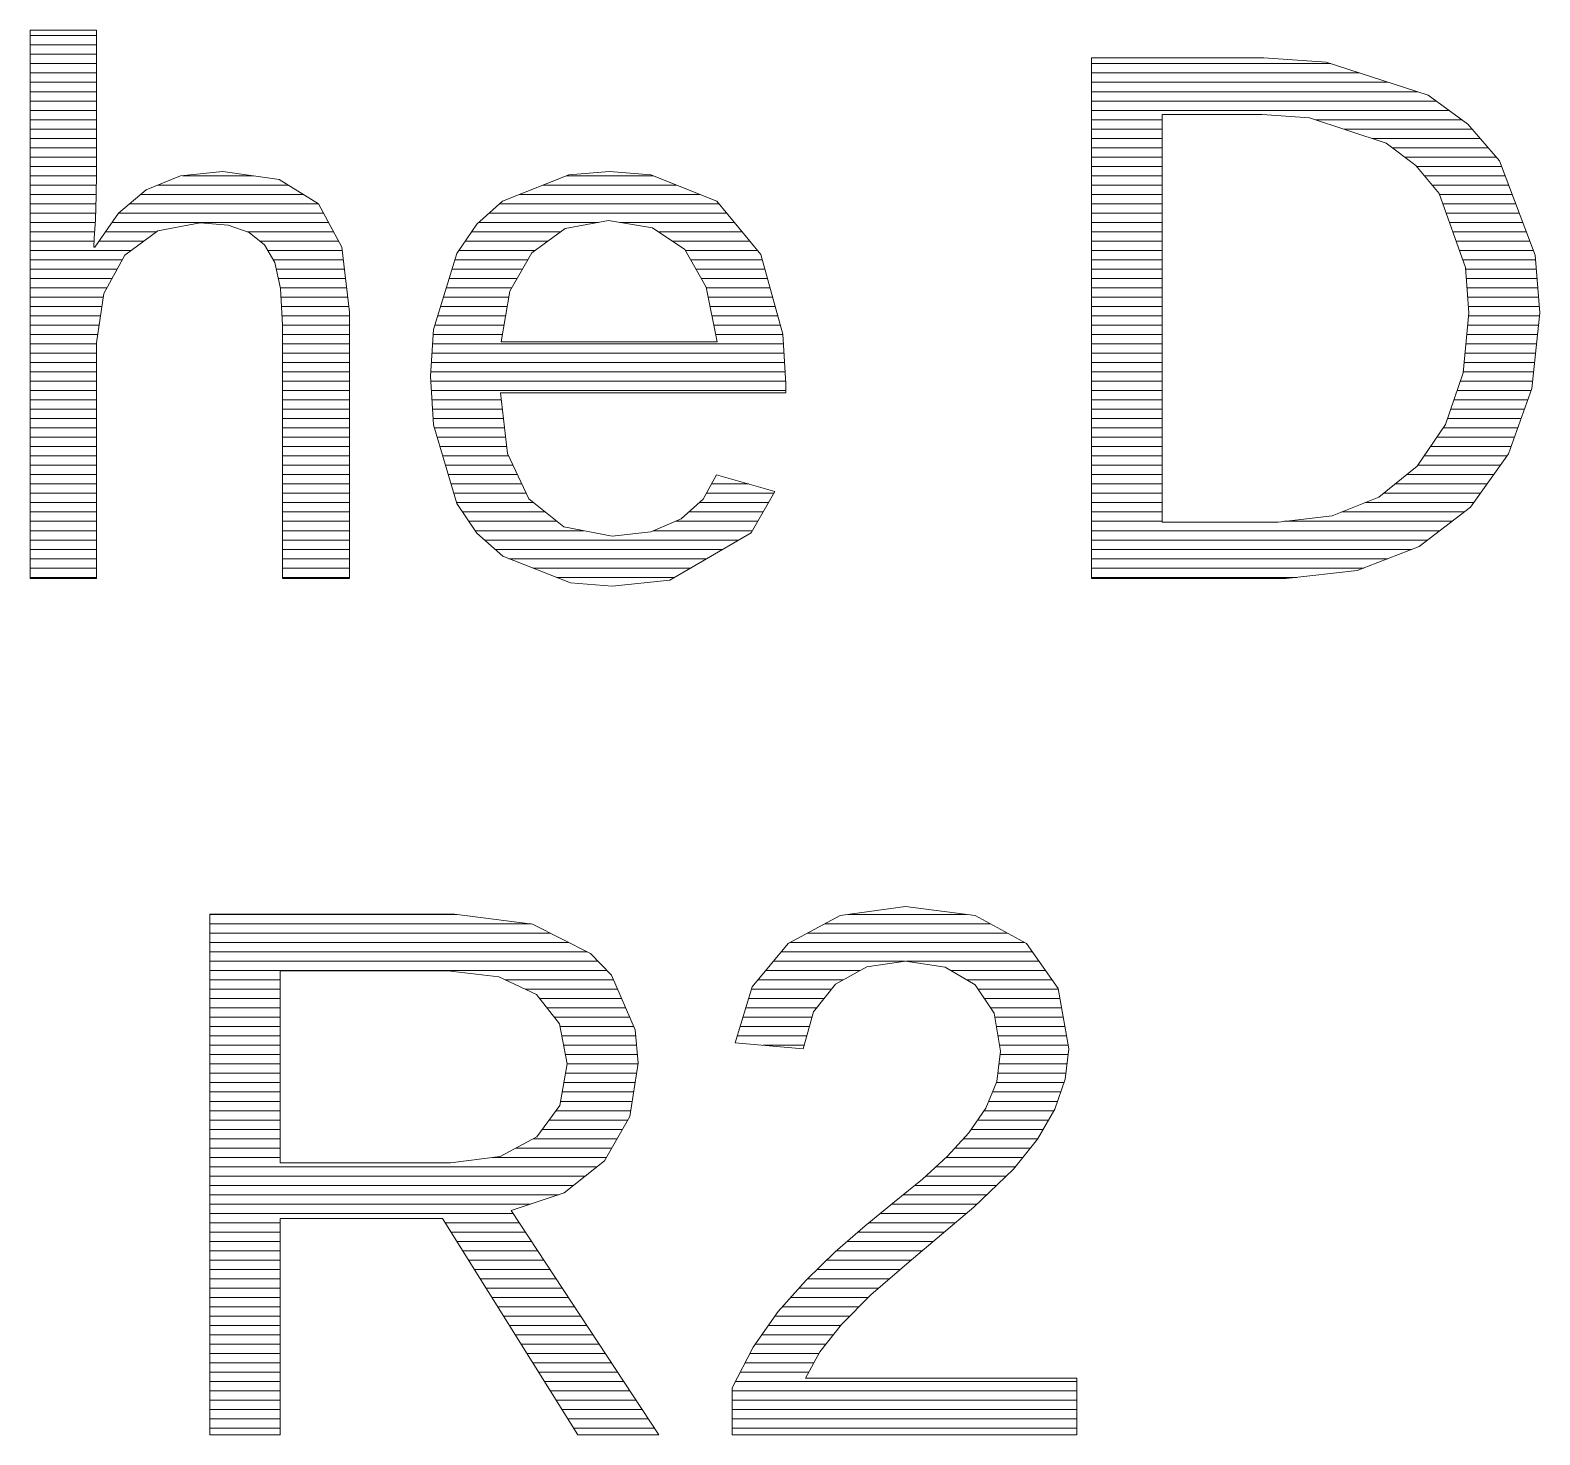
# Model space of a CAD drawing. Header units: millimetres. Extents: x 20 to 410, y 10 to 287.
# Drawn here: x 158.96 to 168.66, y 35.5 to 44.52 of the extents above; entities that cross this region are included whole.
import ezdxf

# ---------------------------------------------------------------- set-up
doc = ezdxf.new("R2010")
doc.units = ezdxf.units.MM
doc.layers.add('TEXT', color=7, linetype='Continuous', lineweight=13)

msp = doc.modelspace()

# ---------------------------------------------------------------- linework, layer by layer
at = {"layer": 'TEXT', "lineweight": 13}
for p, q in [((158.9575, 44.4879), (159.3843, 44.4879)), ((158.9575, 44.4279), (159.3843, 44.4279)), ((158.9575, 44.3679), (159.3843, 44.3679)), ((158.9575, 44.3079), (159.3843, 44.3079)), ((158.9575, 44.2479), (159.3843, 44.2479)), ((165.7759, 44.3079), (167.3125, 44.3079)), ((165.7759, 44.2479), (167.4972, 44.2479)), ((158.9575, 44.1879), (159.3843, 44.1879)), ((158.9575, 44.1279), (159.3843, 44.1279)), ((165.7759, 44.1879), (167.6819, 44.1879)), ((165.7759, 44.1279), (167.8666, 44.1279)), ((158.9575, 44.0679), (159.3843, 44.0679)), ((165.7759, 44.0679), (167.9886, 44.0679)), ((158.9575, 44.0079), (159.3843, 44.0079)), ((158.9575, 43.9479), (159.3843, 43.9479)), ((165.7759, 44.0079), (168.0707, 44.0079)), ((165.7759, 43.9479), (166.2294, 43.9479)), ((167.2153, 43.9479), (168.1529, 43.9479)), ((158.9575, 43.8879), (159.3843, 43.8879)), ((165.7759, 43.8879), (166.2294, 43.8879)), ((167.3965, 43.8879), (168.2195, 43.8879)), ((158.9575, 43.8279), (159.3843, 43.8279)), ((158.9575, 43.7679), (159.3843, 43.7679)), ((165.7759, 43.8279), (166.2294, 43.8279)), ((165.7759, 43.7679), (166.2294, 43.7679)), ((167.5776, 43.8279), (168.271, 43.8279)), ((167.7086, 43.7679), (168.3225, 43.7679)), ((158.9575, 43.7079), (159.3843, 43.7079)), ((158.9575, 43.6479), (159.3843, 43.6479)), ((165.7759, 43.7079), (166.2294, 43.7079)), ((165.7759, 43.6479), (166.2294, 43.6479)), ((167.788, 43.7079), (168.374, 43.7079)), ((167.8641, 43.6479), (168.4089, 43.6479)), ((158.9575, 43.5879), (159.3841, 43.5879)), ((159.9365, 43.5879), (160.389, 43.5879)), ((162.4011, 43.5879), (162.9604, 43.5879)), ((165.7759, 43.5879), (166.2294, 43.5879)), ((167.9135, 43.5879), (168.4317, 43.5879)), ((158.9575, 43.5279), (159.3832, 43.5279)), ((158.9575, 43.4679), (159.3824, 43.4679)), ((159.6675, 43.4679), (160.7124, 43.4679)), ((159.7774, 43.5279), (160.6151, 43.5279)), ((162.1004, 43.4679), (163.2591, 43.4679)), ((162.2508, 43.5279), (163.1098, 43.5279)), ((165.7759, 43.5279), (166.2294, 43.5279)), ((165.7759, 43.4679), (166.2294, 43.4679)), ((167.9628, 43.5279), (168.4546, 43.5279)), ((168.0097, 43.4679), (168.4775, 43.4679)), ((158.9575, 43.4079), (159.3801, 43.4079)), ((159.5965, 43.4079), (160.8097, 43.4079)), ((161.9738, 43.4079), (163.3819, 43.4079)), ((165.7759, 43.4079), (166.2294, 43.4079)), ((168.0313, 43.4079), (168.5003, 43.4079)), ((158.9575, 43.3479), (159.3777, 43.3479)), ((158.9575, 43.2879), (159.3749, 43.2879)), ((159.4833, 43.2879), (160.8741, 43.2879)), ((159.5254, 43.3479), (160.842, 43.3479)), ((161.8406, 43.2879), (162.6075, 43.2879)), ((161.9072, 43.3479), (163.4317, 43.3479)), ((162.7446, 43.2879), (163.4815, 43.2879)), ((165.7759, 43.3479), (166.2294, 43.3479)), ((165.7759, 43.2879), (166.2294, 43.2879)), ((168.0529, 43.3479), (168.5232, 43.3479)), ((168.0745, 43.2879), (168.5461, 43.2879)), ((158.9575, 43.2279), (159.3715, 43.2279)), ((158.9575, 43.1679), (159.368, 43.1679)), ((159.4, 43.1679), (159.6892, 43.1679)), ((159.4416, 43.2279), (159.7702, 43.2279)), ((160.3532, 43.2279), (160.9063, 43.2279)), ((160.4341, 43.1679), (160.9384, 43.1679)), ((161.7528, 43.1679), (162.2838, 43.1679)), ((161.7943, 43.2279), (162.3659, 43.2279)), ((162.9928, 43.2279), (163.5312, 43.2279)), ((163.0823, 43.1679), (163.581, 43.1679)), ((165.7759, 43.2279), (166.2294, 43.2279)), ((165.7759, 43.1679), (166.2294, 43.1679)), ((168.0961, 43.2279), (168.569, 43.2279)), ((168.1176, 43.1679), (168.5918, 43.1679)), ((158.9575, 43.1079), (159.6082, 43.1079)), ((160.4838, 43.1079), (160.9613, 43.1079)), ((161.7113, 43.1079), (162.2016, 43.1079)), ((163.1664, 43.1079), (163.6308, 43.1079)), ((165.7759, 43.1079), (166.2294, 43.1079)), ((168.1392, 43.1079), (168.6147, 43.1079)), ((158.9575, 43.0479), (159.5499, 43.0479)), ((158.9575, 42.9879), (159.5166, 42.9879)), ((160.5181, 43.0479), (160.9684, 43.0479)), ((160.5378, 42.9879), (160.9755, 42.9879)), ((161.667, 42.9879), (162.1205, 42.9879)), ((161.6853, 43.0479), (162.1546, 43.0479)), ((163.2005, 43.0479), (163.6613, 43.0479)), ((163.2347, 42.9879), (163.6779, 42.9879)), ((165.7759, 43.0479), (166.2294, 43.0479)), ((165.7759, 42.9879), (166.2294, 42.9879)), ((168.1608, 43.0479), (168.6288, 43.0479)), ((168.1792, 42.9879), (168.6335, 42.9879)), ((158.9575, 42.9279), (159.4832, 42.9279)), ((158.9575, 42.8679), (159.4499, 42.8679)), ((160.5514, 42.9279), (160.9826, 42.9279)), ((160.5649, 42.8679), (160.9897, 42.8679)), ((161.6303, 42.8679), (162.0524, 42.8679)), ((161.6486, 42.9279), (162.0865, 42.9279)), ((163.2688, 42.9279), (163.6945, 42.9279)), ((163.3011, 42.8679), (163.7111, 42.8679)), ((165.7759, 42.9279), (166.2294, 42.9279)), ((165.7759, 42.8679), (166.2294, 42.8679)), ((168.1835, 42.9279), (168.6381, 42.9279)), ((168.1879, 42.8679), (168.6428, 42.8679)), ((158.9575, 42.8079), (159.4263, 42.8079)), ((160.5688, 42.8079), (160.9968, 42.8079)), ((161.612, 42.8079), (162.0332, 42.8079)), ((163.313, 42.8079), (163.7277, 42.8079)), ((165.7759, 42.8079), (166.2294, 42.8079)), ((168.1923, 42.8079), (168.6475, 42.8079)), ((158.9575, 42.7479), (159.4177, 42.7479)), ((158.9575, 42.6879), (159.4091, 42.6879)), ((160.572, 42.7479), (161.0039, 42.7479)), ((160.5752, 42.6879), (161.0082, 42.6879)), ((161.5754, 42.6879), (162.0124, 42.6879)), ((161.5937, 42.7479), (162.0228, 42.7479)), ((163.3249, 42.7479), (163.7443, 42.7479)), ((163.3367, 42.6879), (163.7609, 42.6879)), ((165.7759, 42.7479), (166.2294, 42.7479)), ((165.7759, 42.6879), (166.2294, 42.6879)), ((168.1966, 42.7479), (168.6522, 42.7479)), ((168.1978, 42.6879), (168.6534, 42.6879)), ((158.9575, 42.6279), (159.4006, 42.6279)), ((160.5783, 42.6279), (161.0082, 42.6279)), ((161.5571, 42.6279), (162.002, 42.6279)), ((163.3486, 42.6279), (163.7775, 42.6279)), ((165.7759, 42.6279), (166.2294, 42.6279)), ((168.192, 42.6279), (168.6472, 42.6279)), ((158.9575, 42.5679), (159.392, 42.5679)), ((158.9575, 42.5079), (159.3843, 42.5079)), ((160.5783, 42.5679), (161.0082, 42.5679)), ((160.5783, 42.5079), (161.0082, 42.5079)), ((161.5429, 42.5079), (163.7968, 42.5079)), ((161.5466, 42.5679), (161.9916, 42.5679)), ((163.3605, 42.5679), (163.7934, 42.5679)), ((165.7759, 42.5679), (166.2294, 42.5679)), ((165.7759, 42.5079), (166.2294, 42.5079)), ((168.1804, 42.5079), (168.6347, 42.5079)), ((168.1862, 42.5679), (168.6409, 42.5679)), ((158.9575, 42.4479), (159.3843, 42.4479)), ((158.9575, 42.3879), (159.3843, 42.3879)), ((160.5783, 42.4479), (161.0082, 42.4479)), ((160.5783, 42.3879), (161.0082, 42.3879)), ((161.5355, 42.3879), (163.8034, 42.3879)), ((161.5392, 42.4479), (163.8001, 42.4479)), ((165.7759, 42.4479), (166.2294, 42.4479)), ((165.7759, 42.3879), (166.2294, 42.3879)), ((168.1687, 42.3879), (168.6222, 42.3879)), ((168.1746, 42.4479), (168.6284, 42.4479)), ((158.9575, 42.3279), (159.3843, 42.3279)), ((160.5783, 42.3279), (161.0082, 42.3279)), ((161.5317, 42.3279), (163.8067, 42.3279)), ((165.7759, 42.3279), (166.2294, 42.3279)), ((168.1629, 42.3279), (168.6159, 42.3279)), ((158.9575, 42.2679), (159.3843, 42.2679)), ((158.9575, 42.2079), (159.3843, 42.2079)), ((160.5783, 42.2679), (161.0082, 42.2679)), ((160.5783, 42.2079), (161.0082, 42.2079)), ((161.532, 42.2679), (163.81, 42.2679)), ((161.5356, 42.2079), (163.811, 42.2079)), ((165.7759, 42.2679), (166.2294, 42.2679)), ((165.7759, 42.2079), (166.2294, 42.2079)), ((168.124, 42.2079), (168.5999, 42.2079)), ((168.1443, 42.2679), (168.6097, 42.2679)), ((158.9575, 42.1479), (159.3843, 42.1479)), ((160.5783, 42.1479), (161.0082, 42.1479)), ((161.5391, 42.1479), (161.9843, 42.1479)), ((165.7759, 42.1479), (166.2294, 42.1479)), ((168.1036, 42.1479), (168.5783, 42.1479)), ((158.9575, 42.0879), (159.3843, 42.0879)), ((158.9575, 42.0279), (159.3843, 42.0279)), ((160.5783, 42.0879), (161.0082, 42.0879)), ((160.5783, 42.0279), (161.0082, 42.0279)), ((161.5427, 42.0879), (161.9913, 42.0879)), ((161.5462, 42.0279), (161.9983, 42.0279)), ((165.7759, 42.0879), (166.2294, 42.0879)), ((165.7759, 42.0279), (166.2294, 42.0279)), ((168.063, 42.0279), (168.535, 42.0279)), ((168.0833, 42.0879), (168.5566, 42.0879)), ((158.9575, 41.9679), (159.3843, 41.9679)), ((158.9575, 41.9079), (159.3843, 41.9079)), ((160.5783, 41.9679), (161.0082, 41.9679)), ((160.5783, 41.9079), (161.0082, 41.9079)), ((161.5542, 41.9679), (162.0053, 41.9679)), ((161.5719, 41.9079), (162.0123, 41.9079)), ((165.7759, 41.9679), (166.2294, 41.9679)), ((165.7759, 41.9079), (166.2294, 41.9079)), ((167.9946, 41.9079), (168.4918, 41.9079)), ((168.0353, 41.9679), (168.5134, 41.9679)), ((158.9575, 41.8479), (159.3843, 41.8479)), ((160.5783, 41.8479), (161.0082, 41.8479)), ((161.5896, 41.8479), (162.0193, 41.8479)), ((165.7759, 41.8479), (166.2294, 41.8479)), ((167.9539, 41.8479), (168.4701, 41.8479)), ((158.9575, 41.7879), (159.3843, 41.7879)), ((158.9575, 41.7279), (159.3843, 41.7279)), ((160.5783, 41.7879), (161.0082, 41.7879)), ((160.5783, 41.7279), (161.0082, 41.7279)), ((161.6073, 41.7879), (162.0316, 41.7879)), ((161.625, 41.7279), (162.0599, 41.7279)), ((165.7759, 41.7879), (166.2294, 41.7879)), ((165.7759, 41.7279), (166.2294, 41.7279)), ((167.8725, 41.7279), (168.4011, 41.7279)), ((167.9132, 41.7879), (168.4438, 41.7879)), ((158.9575, 41.6679), (159.3843, 41.6679)), ((158.9575, 41.6079), (159.3843, 41.6079)), ((160.5783, 41.6679), (161.0082, 41.6679)), ((160.5783, 41.6079), (161.0082, 41.6079)), ((161.6427, 41.6679), (162.0881, 41.6679)), ((161.6604, 41.6079), (162.1164, 41.6079)), ((163.3348, 41.6079), (163.575, 41.6079)), ((165.7759, 41.6679), (166.2294, 41.6679)), ((165.7759, 41.6079), (166.2294, 41.6079)), ((167.7264, 41.6079), (168.3156, 41.6079)), ((167.8013, 41.6679), (168.3583, 41.6679)), ((158.9575, 41.5479), (159.3843, 41.5479)), ((160.5783, 41.5479), (161.0082, 41.5479)), ((161.6781, 41.5479), (162.1446, 41.5479)), ((163.3016, 41.5479), (163.7347, 41.5479)), ((165.7759, 41.5479), (166.2294, 41.5479)), ((167.6514, 41.5479), (168.2728, 41.5479)), ((158.9575, 41.4879), (159.3843, 41.4879)), ((158.9575, 41.4279), (159.3843, 41.4279)), ((160.5783, 41.4879), (161.0082, 41.4879)), ((160.5783, 41.4279), (161.0082, 41.4279)), ((161.6958, 41.4879), (162.1922, 41.4879)), ((161.7346, 41.4279), (162.2672, 41.4279)), ((163.1888, 41.4279), (163.6663, 41.4279)), ((163.2556, 41.4879), (163.7005, 41.4879)), ((165.7759, 41.4879), (166.2294, 41.4879)), ((165.7759, 41.4279), (166.2294, 41.4279)), ((167.3818, 41.4279), (168.1692, 41.4279)), ((167.5315, 41.4879), (168.2301, 41.4879)), ((158.9575, 41.3679), (159.3843, 41.3679)), ((160.5783, 41.3679), (161.0082, 41.3679)), ((161.7756, 41.3679), (162.3422, 41.3679)), ((163.1021, 41.3679), (163.6321, 41.3679)), ((165.7759, 41.3679), (166.2294, 41.3679)), ((167.0163, 41.3679), (168.091, 41.3679)), ((158.9575, 41.3079), (159.3843, 41.3079)), ((158.9575, 41.2479), (159.3843, 41.2479)), ((160.5783, 41.3079), (161.0082, 41.3079)), ((160.5783, 41.2479), (161.0082, 41.2479)), ((161.8167, 41.3079), (162.5137, 41.3079)), ((161.8766, 41.2479), (163.5102, 41.2479)), ((162.9625, 41.3079), (163.5979, 41.3079)), ((165.7759, 41.3079), (168.0127, 41.3079)), ((165.7759, 41.2479), (167.9345, 41.2479)), ((158.9575, 41.1879), (159.3843, 41.1879)), ((158.9575, 41.1279), (159.3843, 41.1279)), ((160.5783, 41.1879), (161.0082, 41.1879)), ((160.5783, 41.1279), (161.0082, 41.1279)), ((161.9436, 41.1879), (163.407, 41.1879)), ((162.0325, 41.1279), (163.3038, 41.1279)), ((165.7759, 41.1879), (167.8326, 41.1879)), ((165.7759, 41.1279), (167.6784, 41.1279)), ((158.9575, 41.0679), (159.3843, 41.0679)), ((160.5783, 41.0679), (161.0082, 41.0679)), ((162.1858, 41.0679), (163.2006, 41.0679)), ((165.7759, 41.0679), (167.5241, 41.0679)), ((158.9575, 41.0079), (159.3843, 41.0079)), ((160.5783, 41.0079), (161.0082, 41.0079)), ((162.3391, 41.0079), (163.0974, 41.0079)), ((165.7759, 41.0079), (167.0968, 41.0079)), ((160.1105, 38.8421), (161.7012, 38.8421)), ((164.2118, 38.8421), (164.9721, 38.8421)), ((160.1105, 38.7821), (162.1762, 38.7821)), ((160.1105, 38.7221), (162.3001, 38.7221)), ((163.9492, 38.7221), (165.2352, 38.7221)), ((164.062, 38.7821), (165.1244, 38.7821)), ((160.1105, 38.6621), (162.4176, 38.6621)), ((160.1105, 38.6021), (162.5351, 38.6021)), ((163.7807, 38.6021), (165.3954, 38.6021)), ((163.8364, 38.6621), (165.3459, 38.6621)), ((160.1105, 38.5421), (162.604, 38.5421)), ((163.7307, 38.5421), (164.5763, 38.5421)), ((164.5845, 38.5421), (165.4378, 38.5421)), ((160.1105, 38.4821), (162.6623, 38.4821)), ((160.1105, 38.4221), (160.5639, 38.4221)), ((162.0117, 38.4221), (162.7042, 38.4221)), ((163.6307, 38.4221), (164.1798, 38.4221)), ((163.6807, 38.4821), (164.2884, 38.4821)), ((164.8742, 38.4821), (165.4802, 38.4821)), ((164.9756, 38.4221), (165.5226, 38.4221)), ((160.1105, 38.3621), (160.5639, 38.3621)), ((162.1377, 38.3621), (162.7305, 38.3621)), ((163.5895, 38.3621), (164.1045, 38.3621)), ((165.0476, 38.3621), (165.5623, 38.3621)), ((160.1105, 38.3021), (160.5639, 38.3021)), ((160.1105, 38.2421), (160.5639, 38.2421)), ((162.2302, 38.3021), (162.7567, 38.3021)), ((162.2778, 38.2421), (162.7829, 38.2421)), ((163.5533, 38.2421), (164.0102, 38.2421)), ((163.5714, 38.3021), (164.0573, 38.3021)), ((165.0875, 38.3021), (165.5727, 38.3021)), ((165.1273, 38.2421), (165.5832, 38.2421)), ((160.1105, 38.1821), (160.5639, 38.1821)), ((160.1105, 38.1221), (160.5639, 38.1221)), ((162.3254, 38.1821), (162.8092, 38.1821)), ((162.3621, 38.1221), (162.8354, 38.1221)), ((163.5171, 38.1221), (163.9633, 38.1221)), ((163.5352, 38.1821), (163.9803, 38.1821)), ((165.1542, 38.1821), (165.5937, 38.1821)), ((165.1641, 38.1221), (165.6042, 38.1221)), ((160.1105, 38.0621), (160.5639, 38.0621)), ((162.3736, 38.0621), (162.8481, 38.0621)), ((163.499, 38.0621), (163.9463, 38.0621)), ((165.1741, 38.0621), (165.6147, 38.0621)), ((160.1105, 38.0021), (160.5639, 38.0021)), ((160.1105, 37.9421), (160.5639, 37.9421)), ((162.3852, 38.0021), (162.8535, 38.0021)), ((162.3968, 37.9421), (162.8589, 37.9421)), ((163.6651, 38.0021), (163.9294, 38.0021)), ((165.184, 38.0021), (165.6252, 38.0021)), ((165.1877, 37.9421), (165.6252, 37.9421)), ((160.1105, 37.8821), (160.5639, 37.8821)), ((160.1105, 37.8221), (160.5639, 37.8221)), ((162.3969, 37.8221), (162.8534, 37.8221)), ((162.4079, 37.8821), (162.8629, 37.8821)), ((165.1731, 37.8221), (165.6113, 37.8221)), ((165.1804, 37.8821), (165.6182, 37.8821)), ((160.1105, 37.7621), (160.5639, 37.7621)), ((162.3859, 37.7621), (162.8439, 37.7621)), ((165.1634, 37.7621), (165.5993, 37.7621)), ((160.1105, 37.7021), (160.5639, 37.7021)), ((160.1105, 37.6421), (160.5639, 37.6421)), ((162.364, 37.6421), (162.8249, 37.6421)), ((162.375, 37.7021), (162.8344, 37.7021)), ((165.1143, 37.6421), (165.5575, 37.6421)), ((165.1389, 37.7021), (165.5784, 37.7021)), ((160.1105, 37.5821), (160.5639, 37.5821)), ((162.3349, 37.5821), (162.8154, 37.5821)), ((165.0854, 37.5821), (165.5346, 37.5821)), ((160.1105, 37.5221), (160.5639, 37.5221)), ((160.1105, 37.4621), (160.5639, 37.4621)), ((162.2472, 37.4621), (162.7622, 37.4621)), ((162.2911, 37.5221), (162.7966, 37.5221)), ((165.0031, 37.4621), (165.4656, 37.4621)), ((165.0442, 37.5221), (165.5001, 37.5221)), ((160.1105, 37.4021), (160.5639, 37.4021)), ((160.1105, 37.3421), (160.5639, 37.3421)), ((162.0765, 37.3421), (162.6933, 37.3421)), ((162.1897, 37.4021), (162.7278, 37.4021)), ((164.8987, 37.3421), (165.3838, 37.3421)), ((164.9534, 37.4021), (165.4311, 37.4021)), ((160.1105, 37.2821), (160.5639, 37.2821)), ((161.9257, 37.2821), (162.6589, 37.2821)), ((164.8427, 37.2821), (165.3358, 37.2821)), ((160.1105, 37.2221), (162.5985, 37.2221)), ((160.1105, 37.1621), (162.5235, 37.1621)), ((164.7109, 37.1621), (165.2289, 37.1621)), ((164.7768, 37.2221), (165.2878, 37.2221)), ((160.1105, 37.1021), (162.4485, 37.1021)), ((164.64, 37.1021), (165.1663, 37.1021)), ((160.1105, 37.0421), (162.3529, 37.0421)), ((160.1105, 36.9821), (162.1719, 36.9821)), ((164.4932, 36.9821), (165.0411, 36.9821)), ((164.5667, 37.0421), (165.1037, 37.0421)), ((160.1105, 36.9221), (162.0596, 36.9221)), ((160.1105, 36.8621), (160.5639, 36.8621)), ((161.6225, 36.8621), (162.0992, 36.8621)), ((164.3454, 36.8621), (164.9016, 36.8621)), ((164.4193, 36.9221), (164.9728, 36.9221)), ((160.1105, 36.8021), (160.5639, 36.8021)), ((161.66, 36.8021), (162.1387, 36.8021)), ((164.2747, 36.8021), (164.8305, 36.8021)), ((160.1105, 36.7421), (160.5639, 36.7421)), ((160.1105, 36.6821), (160.5639, 36.6821)), ((161.6976, 36.7421), (162.1782, 36.7421)), ((161.7351, 36.6821), (162.2178, 36.6821)), ((164.1366, 36.6821), (164.6881, 36.6821)), ((164.2056, 36.7421), (164.7593, 36.7421)), ((160.1105, 36.6221), (160.5639, 36.6221)), ((160.1105, 36.5621), (160.5639, 36.5621)), ((161.7727, 36.6221), (162.2573, 36.6221)), ((161.8102, 36.5621), (162.2969, 36.5621)), ((164.0119, 36.5621), (164.5472, 36.5621)), ((164.0739, 36.6221), (164.6169, 36.6221)), ((160.1105, 36.5021), (160.5639, 36.5021)), ((161.8478, 36.5021), (162.3364, 36.5021)), ((163.95, 36.5021), (164.4778, 36.5021)), ((160.1105, 36.4421), (160.5639, 36.4421)), ((160.1105, 36.3821), (160.5639, 36.3821)), ((161.8853, 36.4421), (162.3759, 36.4421)), ((161.9229, 36.3821), (162.4155, 36.3821)), ((163.8426, 36.3821), (164.3417, 36.3821)), ((163.8957, 36.4421), (164.4084, 36.4421)), ((160.1105, 36.3221), (160.5639, 36.3221)), ((161.9604, 36.3221), (162.455, 36.3221)), ((163.7895, 36.3221), (164.2819, 36.3221)), ((160.1105, 36.2621), (160.5639, 36.2621)), ((160.1105, 36.2021), (160.5639, 36.2021)), ((161.998, 36.2621), (162.4945, 36.2621)), ((162.0355, 36.2021), (162.5341, 36.2021)), ((163.6993, 36.2021), (164.1636, 36.2021)), ((163.7417, 36.2621), (164.2221, 36.2621)), ((160.1105, 36.1421), (160.5639, 36.1421)), ((160.1105, 36.0821), (160.5639, 36.0821)), ((162.0731, 36.1421), (162.5736, 36.1421)), ((162.1106, 36.0821), (162.6131, 36.0821)), ((163.6147, 36.0821), (164.0692, 36.0821)), ((163.657, 36.1421), (164.1164, 36.1421)), ((160.1105, 36.0221), (160.5639, 36.0221)), ((162.1482, 36.0221), (162.6527, 36.0221)), ((163.5802, 36.0221), (164.0245, 36.0221)), ((160.1105, 35.9621), (160.5639, 35.9621)), ((160.1105, 35.9021), (160.5639, 35.9021)), ((162.1857, 35.9621), (162.6922, 35.9621)), ((162.2233, 35.9021), (162.7318, 35.9021)), ((163.5186, 35.9021), (163.9586, 35.9021)), ((163.5494, 35.9621), (163.9915, 35.9621)), ((160.1105, 35.8421), (160.5639, 35.8421)), ((162.2608, 35.8421), (162.7713, 35.8421)), ((163.4878, 35.8421), (165.6817, 35.8421)), ((160.1105, 35.7821), (160.5639, 35.7821)), ((160.1105, 35.7221), (160.5639, 35.7221)), ((162.2984, 35.7821), (162.8108, 35.7821)), ((162.3359, 35.7221), (162.8504, 35.7221)), ((163.4669, 35.7821), (165.6817, 35.7821)), ((163.4669, 35.7221), (165.6817, 35.7221)), ((160.1105, 35.6621), (160.5639, 35.6621)), ((160.1105, 35.6021), (160.5639, 35.6021)), ((162.3735, 35.6621), (162.8899, 35.6621)), ((162.411, 35.6021), (162.9294, 35.6021)), ((163.4669, 35.6621), (165.6817, 35.6621)), ((163.4669, 35.6021), (165.6817, 35.6021)), ((160.1105, 35.5421), (160.5639, 35.5421)), ((162.4486, 35.5421), (162.969, 35.5421)), ((163.4669, 35.5421), (165.6817, 35.5421))]:
    msp.add_line(p, q, dxfattribs=at)
for points in [[(160.9587, 43.13), (161.0082, 42.7113), (161.0082, 41), (160.5783, 41), (160.5783, 42.6285), (160.5658, 42.8641), (160.5282, 43.0303), (160.4627, 43.1448), (160.3649, 43.224), (160.2289, 43.2701), (160.0489, 43.2855), (159.7774, 43.2333), (159.5659, 43.0766), (159.4297, 42.8317), (159.3843, 42.5145), (159.3843, 41), (158.9575, 41), (158.9575, 44.5228), (159.3843, 44.5228), (159.3843, 43.606), (159.3822, 43.459), (159.376, 43.3067), (159.3691, 43.1852), (159.3653, 43.129), (159.3729, 43.129), (159.5243, 43.347), (159.7033, 43.4982), (159.9229, 43.5865), (160.194, 43.6159), (160.5569, 43.5639), (160.81, 43.4078), (160.9587, 43.13)], [(167.0269, 41), (165.7759, 41), (165.7759, 44.3443), (166.8818, 44.3443), (167.2825, 44.3177), (167.9384, 44.1046), (168.1936, 43.9182), (168.3956, 43.6827), (168.6265, 43.0769), (168.6554, 42.7067), (168.6049, 42.2217), (168.4533, 41.8013), (168.2091, 41.4586), (167.8806, 41.2066), (167.4823, 41.0516), (167.0269, 41)], [(166.8727, 43.9812), (166.2294, 43.9812), (166.2294, 41.3631), (166.9745, 41.3631), (167.3205, 41.4033), (167.6216, 41.5241), (167.8681, 41.7214), (168.05, 41.9897), (168.1622, 42.3209), (168.1997, 42.7067), (168.1783, 42.9992), (168.0078, 43.4732), (167.8586, 43.6546), (167.6694, 43.7975), (167.1764, 43.9608), (166.8727, 43.9812)], [(163.281, 41.5108), (163.3674, 41.6669), (163.7419, 41.5605), (163.5901, 41.2944), (163.0668, 40.9902), (162.6952, 40.9521), (162.4274, 40.9734), (161.9937, 41.1431), (161.8278, 41.2917), (161.6975, 41.4821), (161.5487, 41.9868), (161.5301, 42.3011), (161.5487, 42.6005), (161.6975, 43.0881), (161.8278, 43.2764), (161.9926, 43.4249), (162.418, 43.5947), (162.6785, 43.6159), (162.9439, 43.5946), (163.3686, 43.4239), (163.6517, 43.0827), (163.7933, 42.5709), (163.811, 42.251), (163.811, 42.194), (161.9789, 42.194), (162.0245, 41.803), (162.1612, 41.5127), (162.3863, 41.3327), (162.6952, 41.2727), (162.9455, 41.3006), (163.1403, 41.3843), (163.281, 41.5108)], [(162.0397, 42.8455), (161.9835, 42.5214), (163.3697, 42.5214), (163.3002, 42.8727), (163.1631, 43.1138), (162.9548, 43.2534), (162.6717, 43.2999), (162.3933, 43.2479), (162.1795, 43.0918), (162.0397, 42.8455)], [(163.4669, 35.5), (163.4669, 35.8015), (163.6012, 36.063), (163.7624, 36.2914), (163.9414, 36.4939), (164.1292, 36.6758), (164.3204, 36.8419), (164.5098, 36.9956), (164.6896, 37.1427), (164.8508, 37.2895), (164.9881, 37.4403), (165.0961, 37.5979), (165.1668, 37.7703), (165.1903, 37.964), (165.1499, 38.2082), (165.0285, 38.3908), (164.836, 38.5048), (164.5804, 38.5428), (164.3311, 38.5057), (164.13, 38.3946), (163.99, 38.2165), (163.9226, 37.9784), (163.4859, 38.0187), (163.5945, 38.3787), (163.8262, 38.6567), (164.1613, 38.835), (164.5804, 38.8944), (165.0272, 38.8348), (165.3574, 38.6559), (165.5614, 38.3673), (165.6293, 37.9784), (165.6069, 37.784), (165.5397, 37.591), (165.4292, 37.3989), (165.2754, 37.2067), (165.0198, 36.9618), (164.6039, 36.6112), (164.3584, 36.3989), (164.1687, 36.2087), (164.0303, 36.0326), (163.9371, 35.8631), (165.6817, 35.8631), (165.6817, 35.5), (163.4669, 35.5)], [(161.606, 36.8885), (160.5639, 36.8885), (160.5639, 35.5), (160.1105, 35.5), (160.1105, 38.8443), (161.6842, 38.8443), (162.1848, 38.7811), (162.5562, 38.5914), (162.6908, 38.4528), (162.8446, 38.1012), (162.8638, 37.888), (162.8095, 37.5447), (162.6466, 37.2606), (162.3882, 37.0538), (162.0473, 36.9409), (162.9967, 35.5), (162.4749, 35.5), (161.606, 36.8885)], [(162.3585, 38.1404), (162.2099, 38.3278), (161.9681, 38.4429), (161.6394, 38.4812), (160.5639, 38.4812), (160.5639, 37.247), (161.6584, 37.247), (161.9757, 37.2887), (162.2121, 37.4141), (162.3591, 37.6153), (162.4081, 37.8835), (162.3585, 38.1404)]]:
    msp.add_lwpolyline(points, close=True, dxfattribs=at)

doc.saveas('drawing.dxf')
